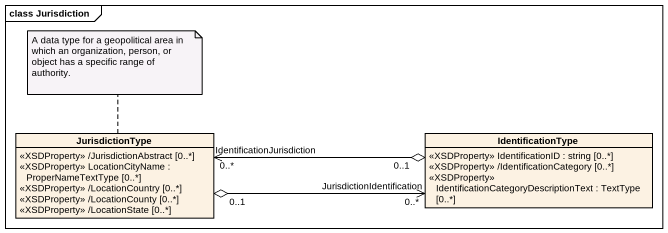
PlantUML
@startuml
mainframe class Jurisdiction
hide circle
hide empty members
class JurisdictionType {
  <<XSDProperty>> /JurisdictionAbstract [0..*]
  <<XSDProperty>> LocationCityName : ProperNameTextType [0..*]
  <<XSDProperty>> /LocationCountry [0..*]
  <<XSDProperty>> /LocationCounty [0..*]
  <<XSDProperty>> /LocationState [0..*]
}
class IdentificationType {
  <<XSDProperty>> IdentificationID : string [0..*]
  <<XSDProperty>> /IdentificationCategory [0..*]
  <<XSDProperty>> IdentificationCategoryDescriptionText : TextType [0..*]
}
JurisdictionType "0..1" o-right-> "JurisdictionIdentification\n0..*" IdentificationType
IdentificationType "0..1" o-left-> "IdentificationJurisdiction\n0..*" JurisdictionType
note top of JurisdictionType : A data type for a geopolitical area in which an organization, person, or object has a specific range of authority.
@enduml
